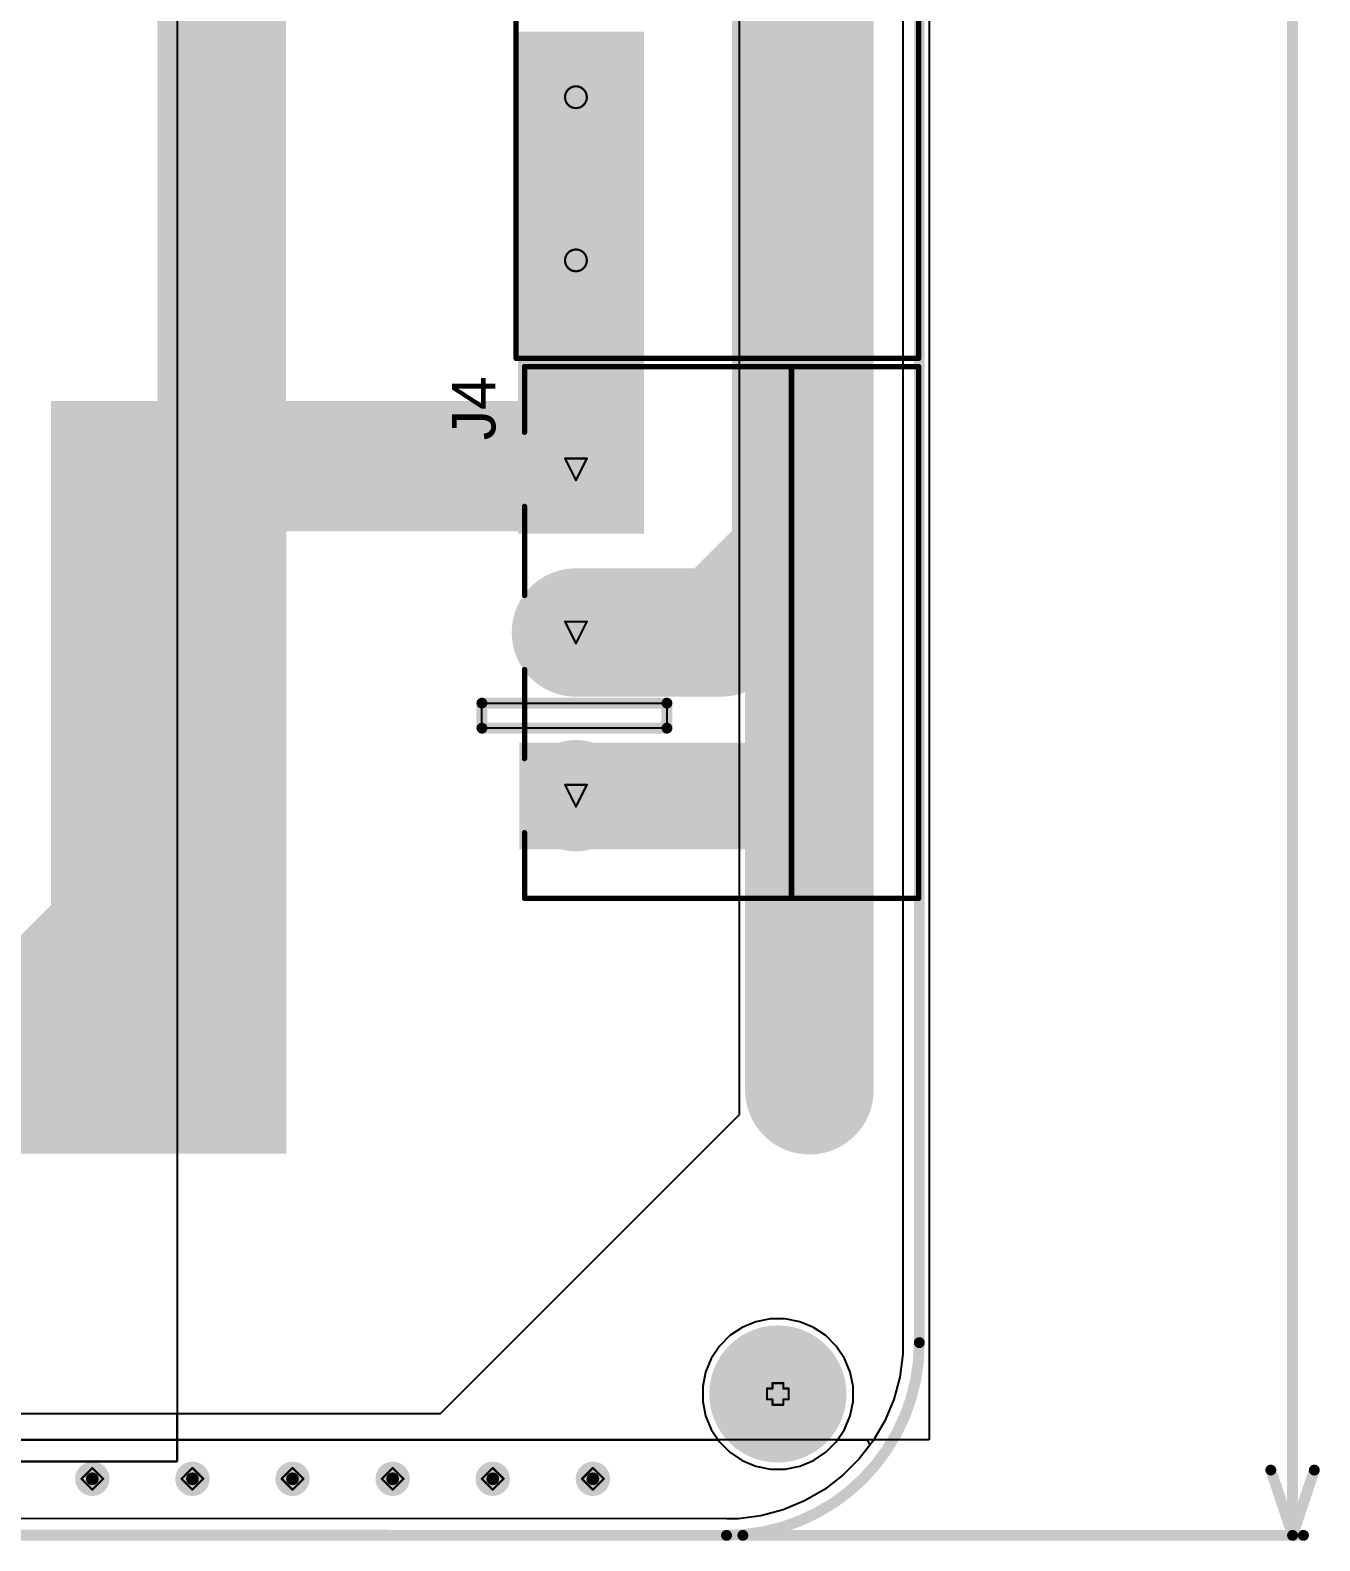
# Model space of a CAD drawing. Header units: inches. Extents: x -4 to 338, y -3 to 155.
# Drawn here: x 49.48 to 79.58, y -3.3 to 31.97 of the extents above; entities that cross this region are included whole.
import ezdxf

# ---------------------------------------------------------------- set-up
doc = ezdxf.new("R2010")
doc.units = ezdxf.units.IN
for name, color, linetype in [('Board Outline', 216, 'Continuous'), ('Bottom Layer', 5, 'Continuous'), ('Bottom Solder', 6, 'Continuous'), ('Dimensions', 6, 'Continuous'), ('Drill Drawing', 1, 'Continuous'), ('Multi-Layer', 9, 'Continuous'), ('Pad Holes', 156, 'Continuous'), ('Top Layer', 1, 'Continuous'), ('Top Overlay', 2, 'Continuous'), ('Top Solder', 216, 'Continuous'), ('Via Holes', 16, 'Continuous')]:
    doc.layers.add(name, color=color, linetype=linetype)
doc.styles.add('Arial', font='', dxfattribs={"height": 0.2})
doc.styles.get('Arial').set_extended_font_data('Arial')

# ---------------------------------------------------------------- blocks, each defined once
blk = doc.blocks.new('DB2ERC_3_81_3P_GN_22')
at = {"layer": 'Bottom Layer'}
h = blk.add_hatch(color=5, dxfattribs=at)
edge = h.paths.add_edge_path()
edge.add_arc((-3.81, 0), 1.2499975, 0, 360)
h = blk.add_hatch(color=5, dxfattribs=at)
edge = h.paths.add_edge_path()
edge.add_arc((0, 0), 1.2499975, 0, 360)
h = blk.add_hatch(color=5, dxfattribs=at)
edge = h.paths.add_edge_path()
edge.add_arc((3.81, 0), 1.2499975, 0, 360)
at = {"layer": 'Bottom Solder'}
h = blk.add_hatch(color=6, dxfattribs=at)
edge = h.paths.add_edge_path()
edge.add_arc((-3.81, 0), 1.3007975, 0, 360)
h = blk.add_hatch(color=6, dxfattribs=at)
edge = h.paths.add_edge_path()
edge.add_arc((0, 0), 1.3007975, 0, 360)
h = blk.add_hatch(color=6, dxfattribs=at)
edge = h.paths.add_edge_path()
edge.add_arc((3.81, 0), 1.3007975, 0, 360)
at = {"layer": 'Multi-Layer'}
h = blk.add_hatch(color=9, dxfattribs=at)
edge = h.paths.add_edge_path()
edge.add_arc((-3.81, 0), 1.2499975, 0, 360)
h = blk.add_hatch(color=9, dxfattribs=at)
edge = h.paths.add_edge_path()
edge.add_arc((0, 0), 1.2499975, 0, 360)
h = blk.add_hatch(color=9, dxfattribs=at)
edge = h.paths.add_edge_path()
edge.add_arc((3.81, 0), 1.2499975, 0, 360)
at = {"layer": 'Pad Holes'}
h = blk.add_hatch(color=7, dxfattribs=at)
edge = h.paths.add_edge_path()
edge.add_arc((-3.81, 0), 0.7500111999999999, 0, 360)
h = blk.add_hatch(color=7, dxfattribs=at)
edge = h.paths.add_edge_path()
edge.add_arc((0, 0), 0.7500111999999999, 0, 360)
h = blk.add_hatch(color=7, dxfattribs=at)
edge = h.paths.add_edge_path()
edge.add_arc((3.81, 0), 0.7500111999999999, 0, 360)
at = {"layer": 'Top Layer'}
h = blk.add_hatch(color=1, dxfattribs=at)
edge = h.paths.add_edge_path()
edge.add_arc((-3.81, 0), 1.2499975, 0, 360)
h = blk.add_hatch(color=1, dxfattribs=at)
edge = h.paths.add_edge_path()
edge.add_arc((0, 0), 1.2499975, 0, 360)
h = blk.add_hatch(color=1, dxfattribs=at)
edge = h.paths.add_edge_path()
edge.add_arc((3.81, 0), 1.2499975, 0, 360)
at = {"layer": 'Top Solder'}
h = blk.add_hatch(color=216, dxfattribs=at)
edge = h.paths.add_edge_path()
edge.add_arc((-3.81, 0), 1.3007975, 0, 360)
h = blk.add_hatch(color=216, dxfattribs=at)
edge = h.paths.add_edge_path()
edge.add_arc((0, 0), 1.3007975, 0, 360)
h = blk.add_hatch(color=216, dxfattribs=at)
edge = h.paths.add_edge_path()
edge.add_arc((3.81, 0), 1.3007975, 0, 360)
at = {"layer": 'Top Overlay'}
for points in [[(-6.2050168, 1.1999976, 0.127, 0.127, 0), (-4.676393999999999, 1.1999976, 0.127, 0.127, 0)], [(-6.2050168, 1.1999976, 0.127, 0.127, 0), (-6.2050168, -8.0000094, 0.127, 0.127, 0)], [(-2.943606, 1.1999976, 0.127, 0.127, 0), (-0.866394, 1.1999976, 0.127, 0.127, 0)], [(0.866394, 1.1999976, 0.127, 0.127, 0), (2.943606, 1.1999976, 0.127, 0.127, 0)], [(4.6763686, 1.1999976, 0.127, 0.127, 0), (6.2049914, 1.1999976, 0.127, 0.127, 0)], [(6.2050168, 1.1999976, 0.127, 0.127, 0), (6.2049914, -8.0000094, 0.127, 0.127, 0)], [(-6.2050168, -5.0318162, 0.127, 0.127, 0), (6.2049914, -5.0318162, 0.127, 0.127, 0)], [(-6.2050168, -8.0000094, 0.127, 0.127, 0), (6.2049914, -8.0000094, 0.127, 0.127, 0)]]:
    blk.add_lwpolyline(points, format="xyseb", dxfattribs=at)
for points in [[(-6.2367668, 1.1999976, 0.0635, 0.0635, 1), (-6.173266799999999, 1.1999976, 0.0635, 0.0635, 1)], [(-6.2367668, 1.1999976, 0.0635, 0.0635, 1), (-6.173266799999999, 1.1999976, 0.0635, 0.0635, 1)], [(-4.708144, 1.1999976, 0.0635, 0.0635, 1), (-4.644644, 1.1999976, 0.0635, 0.0635, 1)], [(-2.975356, 1.1999976, 0.0635, 0.0635, 1), (-2.911856, 1.1999976, 0.0635, 0.0635, 1)], [(-0.898144, 1.1999976, 0.0635, 0.0635, 1), (-0.8346439999999999, 1.1999976, 0.0635, 0.0635, 1)], [(0.8346439999999999, 1.1999976, 0.0635, 0.0635, 1), (0.898144, 1.1999976, 0.0635, 0.0635, 1)], [(2.911856, 1.1999976, 0.0635, 0.0635, 1), (2.975356, 1.1999976, 0.0635, 0.0635, 1)], [(4.644618599999999, 1.1999976, 0.0635, 0.0635, 1), (4.7081186, 1.1999976, 0.0635, 0.0635, 1)], [(6.1732414, 1.1999976, 0.0635, 0.0635, 1), (6.2367414, 1.1999976, 0.0635, 0.0635, 1)], [(6.173266799999999, 1.1999976, 0.0635, 0.0635, 1), (6.2367668, 1.1999976, 0.0635, 0.0635, 1)], [(-6.2367668, -5.0318162, 0.0635, 0.0635, 1), (-6.173266799999999, -5.0318162, 0.0635, 0.0635, 1)], [(6.1732414, -5.0318162, 0.0635, 0.0635, 1), (6.2367414, -5.0318162, 0.0635, 0.0635, 1)], [(-6.2367668, -8.0000094, 0.0635, 0.0635, 1), (-6.173266799999999, -8.0000094, 0.0635, 0.0635, 1)], [(-6.2367668, -8.0000094, 0.0635, 0.0635, 1), (-6.173266799999999, -8.0000094, 0.0635, 0.0635, 1)], [(6.1732414, -8.0000094, 0.0635, 0.0635, 1), (6.2367414, -8.0000094, 0.0635, 0.0635, 1)], [(6.1732414, -8.0000094, 0.0635, 0.0635, 1), (6.2367414, -8.0000094, 0.0635, 0.0635, 1)]]:
    blk.add_lwpolyline(points, format="xyseb", close=True, dxfattribs=at)
blk = doc.blocks.new('DB2ERC_3_81_12P_GN_25')
at = {"layer": 'Bottom Layer'}
h = blk.add_hatch(color=5, dxfattribs=at)
edge = h.paths.add_edge_path()
edge.add_arc((-20.955, 0), 1.2499975, 0, 360)
h = blk.add_hatch(color=5, dxfattribs=at)
edge = h.paths.add_edge_path()
edge.add_arc((-17.145, 0), 1.2499975, 0, 360)
at = {"layer": 'Bottom Solder'}
h = blk.add_hatch(color=6, dxfattribs=at)
edge = h.paths.add_edge_path()
edge.add_arc((-20.955, 0), 1.3007975, 0, 360)
h = blk.add_hatch(color=6, dxfattribs=at)
edge = h.paths.add_edge_path()
edge.add_arc((-17.145, 0), 1.3007975, 0, 360)
at = {"layer": 'Multi-Layer'}
h = blk.add_hatch(color=9, dxfattribs=at)
edge = h.paths.add_edge_path()
edge.add_arc((-20.955, 0), 1.2499975, 0, 360)
h = blk.add_hatch(color=9, dxfattribs=at)
edge = h.paths.add_edge_path()
edge.add_arc((-17.145, 0), 1.2499975, 0, 360)
at = {"layer": 'Pad Holes'}
h = blk.add_hatch(color=7, dxfattribs=at)
edge = h.paths.add_edge_path()
edge.add_arc((-20.955, 0), 0.7999984, 0, 360)
h = blk.add_hatch(color=7, dxfattribs=at)
edge = h.paths.add_edge_path()
edge.add_arc((-17.145, 0), 0.7999984, 0, 360)
at = {"layer": 'Top Layer'}
h = blk.add_hatch(color=1, dxfattribs=at)
edge = h.paths.add_edge_path()
edge.add_arc((-20.955, 0), 1.2499975, 0, 360)
h = blk.add_hatch(color=1, dxfattribs=at)
edge = h.paths.add_edge_path()
edge.add_arc((-17.145, 0), 1.2499975, 0, 360)
at = {"layer": 'Top Solder'}
h = blk.add_hatch(color=216, dxfattribs=at)
edge = h.paths.add_edge_path()
edge.add_arc((-20.955, 0), 1.3007975, 0, 360)
h = blk.add_hatch(color=216, dxfattribs=at)
edge = h.paths.add_edge_path()
edge.add_arc((-17.145, 0), 1.3007975, 0, 360)
at = {"layer": 'Top Overlay'}
for points in [[(-23.241, 1.397, 0.127, 0.127, 0), (23.241, 1.397, 0.127, 0.127, 0)], [(-23.241, 1.397, 0.127, 0.127, 0), (-23.241, -8.001, 0.127, 0.127, 0)], [(-23.241, -8.001, 0.127, 0.127, 0), (23.241, -8.001, 0.127, 0.127, 0)]]:
    blk.add_lwpolyline(points, format="xyseb", dxfattribs=at)
for points in [[(-23.27275, 1.397, 0.0635, 0.0635, 1), (-23.20925, 1.397, 0.0635, 0.0635, 1)], [(-23.27275, 1.397, 0.0635, 0.0635, 1), (-23.20925, 1.397, 0.0635, 0.0635, 1)], [(-23.27275, -8.001, 0.0635, 0.0635, 1), (-23.20925, -8.001, 0.0635, 0.0635, 1)], [(-23.27275, -8.001, 0.0635, 0.0635, 1), (-23.20925, -8.001, 0.0635, 0.0635, 1)]]:
    blk.add_lwpolyline(points, format="xyseb", close=True, dxfattribs=at)

msp = doc.modelspace()

# ---------------------------------------------------------------- hatches: boundary and pattern name
at = {"layer": 'Bottom Layer'}
msp.add_hatch(color=5, dxfattribs=at).paths.add_polyline_path([(60.89071134, 12.84163548), (69.16419746, 12.84163548), (69.16419746, 15.33792716), (60.89071134, 15.33792716)])
h = msp.add_hatch(color=5, dxfattribs=at)
edge = h.paths.add_edge_path()
edge.add_arc((66.92899999999999, 0.127), 1.499997, 0, 360)
h = msp.add_hatch(color=5, dxfattribs=at)
edge = h.paths.add_edge_path()
edge.add_arc((50.92699999999999, -1.8542), 0.2999994, 0, 360)
h = msp.add_hatch(color=5, dxfattribs=at)
edge = h.paths.add_edge_path()
edge.add_arc((53.2638, -1.8542), 0.2999994, 0, 360)
h = msp.add_hatch(color=5, dxfattribs=at)
edge = h.paths.add_edge_path()
edge.add_arc((55.6006, -1.8542), 0.2999994, 0, 360)
h = msp.add_hatch(color=5, dxfattribs=at)
edge = h.paths.add_edge_path()
edge.add_arc((57.9374, -1.8542), 0.2999994, 0, 360)
h = msp.add_hatch(color=5, dxfattribs=at)
edge = h.paths.add_edge_path()
edge.add_arc((60.2742, -1.8542), 0.2999994, 0, 360)
h = msp.add_hatch(color=5, dxfattribs=at)
edge = h.paths.add_edge_path()
edge.add_arc((62.61099999999999, -1.8542), 0.2999994, 0, 360)
at = {"layer": 'Bottom Solder'}
h = msp.add_hatch(color=6, dxfattribs=at)
edge = h.paths.add_edge_path()
edge.add_arc((66.92899999999999, 0.127), 1.601597, 0, 360)
h = msp.add_hatch(color=6, dxfattribs=at)
edge = h.paths.add_edge_path()
edge.add_arc((50.92699999999999, -1.8542), 0.4015993999999999, 0, 360)
h = msp.add_hatch(color=6, dxfattribs=at)
edge = h.paths.add_edge_path()
edge.add_arc((53.2638, -1.8542), 0.4015993999999999, 0, 360)
h = msp.add_hatch(color=6, dxfattribs=at)
edge = h.paths.add_edge_path()
edge.add_arc((55.6006, -1.8542), 0.4015993999999999, 0, 360)
h = msp.add_hatch(color=6, dxfattribs=at)
edge = h.paths.add_edge_path()
edge.add_arc((57.9374, -1.8542), 0.4015993999999999, 0, 360)
h = msp.add_hatch(color=6, dxfattribs=at)
edge = h.paths.add_edge_path()
edge.add_arc((60.2742, -1.8542), 0.4015993999999999, 0, 360)
h = msp.add_hatch(color=6, dxfattribs=at)
edge = h.paths.add_edge_path()
edge.add_arc((62.61099999999999, -1.8542), 0.4015993999999999, 0, 360)
at = {"layer": 'Multi-Layer'}
h = msp.add_hatch(color=9, dxfattribs=at)
edge = h.paths.add_edge_path()
edge.add_arc((66.92899999999999, 0.127), 1.499997, 0, 360)
at = {"layer": 'Pad Holes'}
h = msp.add_hatch(color=7, dxfattribs=at)
edge = h.paths.add_edge_path()
edge.add_arc((66.92899999999999, 0.127), 1.499997, 0, 360)
at = {"layer": 'Top Layer'}
for points in [[(60.8602923, 20.21460524), (63.80657038, 20.21460524), (63.80657038, 31.93631916), (60.8602923, 31.93631916)], [(49.9627906, 5.7404), (55.45459064, 5.7404), (55.45459064, 23.3153712), (49.9627906, 23.3153712)], [(49.9627906, 20.2673712), (63.6025906, 20.2673712), (63.6025906, 23.3153712), (49.9627906, 23.3153712)], [(55.45459318, 8.7884), (34.91355222, 8.7884), (34.91355222, 5.7404), (55.45459318, 5.7404)]]:
    msp.add_hatch(color=1, dxfattribs=at).paths.add_polyline_path(points)
h = msp.add_hatch(color=1, dxfattribs=at)
edge = h.paths.add_edge_path()
edge.add_arc((66.92899999999999, 0.127), 1.499997, 0, 360)
h = msp.add_hatch(color=1, dxfattribs=at)
edge = h.paths.add_edge_path()
edge.add_arc((50.92699999999999, -1.8542), 0.2999994, 0, 360)
h = msp.add_hatch(color=1, dxfattribs=at)
edge = h.paths.add_edge_path()
edge.add_arc((53.2638, -1.8542), 0.2999994, 0, 360)
h = msp.add_hatch(color=1, dxfattribs=at)
edge = h.paths.add_edge_path()
edge.add_arc((55.6006, -1.8542), 0.2999994, 0, 360)
h = msp.add_hatch(color=1, dxfattribs=at)
edge = h.paths.add_edge_path()
edge.add_arc((57.9374, -1.8542), 0.2999994, 0, 360)
h = msp.add_hatch(color=1, dxfattribs=at)
edge = h.paths.add_edge_path()
edge.add_arc((60.2742, -1.8542), 0.2999994, 0, 360)
h = msp.add_hatch(color=1, dxfattribs=at)
edge = h.paths.add_edge_path()
edge.add_arc((62.61099999999999, -1.8542), 0.2999994, 0, 360)
at = {"layer": 'Top Solder'}
h = msp.add_hatch(color=216, dxfattribs=at)
edge = h.paths.add_edge_path()
edge.add_arc((66.92899999999999, 0.127), 1.601597, 0, 360)
h = msp.add_hatch(color=216, dxfattribs=at)
edge = h.paths.add_edge_path()
edge.add_arc((50.92699999999999, -1.8542), 0.4015993999999999, 0, 360)
h = msp.add_hatch(color=216, dxfattribs=at)
edge = h.paths.add_edge_path()
edge.add_arc((53.2638, -1.8542), 0.4015993999999999, 0, 360)
h = msp.add_hatch(color=216, dxfattribs=at)
edge = h.paths.add_edge_path()
edge.add_arc((55.6006, -1.8542), 0.4015993999999999, 0, 360)
h = msp.add_hatch(color=216, dxfattribs=at)
edge = h.paths.add_edge_path()
edge.add_arc((57.9374, -1.8542), 0.4015993999999999, 0, 360)
h = msp.add_hatch(color=216, dxfattribs=at)
edge = h.paths.add_edge_path()
edge.add_arc((60.2742, -1.8542), 0.4015993999999999, 0, 360)
h = msp.add_hatch(color=216, dxfattribs=at)
edge = h.paths.add_edge_path()
edge.add_arc((62.61099999999999, -1.8542), 0.4015993999999999, 0, 360)
at = {"layer": 'Via Holes'}
h = msp.add_hatch(color=7, dxfattribs=at)
edge = h.paths.add_edge_path()
edge.add_arc((50.92699999999999, -1.8542), 0.1499997, 0, 360)
h = msp.add_hatch(color=7, dxfattribs=at)
edge = h.paths.add_edge_path()
edge.add_arc((53.2638, -1.8542), 0.1499997, 0, 360)
h = msp.add_hatch(color=7, dxfattribs=at)
edge = h.paths.add_edge_path()
edge.add_arc((55.6006, -1.8542), 0.1499997, 0, 360)
h = msp.add_hatch(color=7, dxfattribs=at)
edge = h.paths.add_edge_path()
edge.add_arc((57.9374, -1.8542), 0.1499997, 0, 360)
h = msp.add_hatch(color=7, dxfattribs=at)
edge = h.paths.add_edge_path()
edge.add_arc((60.2742, -1.8542), 0.1499997, 0, 360)
h = msp.add_hatch(color=7, dxfattribs=at)
edge = h.paths.add_edge_path()
edge.add_arc((62.61099999999999, -1.8542), 0.1499997, 0, 360)

# ---------------------------------------------------------------- linework, layer by layer
at = {"layer": 'Board Outline'}
for points in [[(70.23100762, 94.07739884, 0.254, 0.254, 0), (70.23101270000001, 1.32499354, 0.254, 0.254, 0)], [(60.0211906, 16.25775768, 0.254, 0.254, 0), (64.3391906, 16.25775768, 0.254, 0.254, 0)], [(60.0211906, 15.67355768, 0.254, 0.254, 0), (60.0211906, 16.25775768, 0.254, 0.254, 0)], [(64.3391906, 15.67355768, 0.254, 0.254, 0), (64.3391906, 16.25775768, 0.254, 0.254, 0)], [(60.0211906, 15.67355768, 0.254, 0.254, 0), (64.3391906, 15.67355768, 0.254, 0.254, 0)], [(70.23099492, 1.32500116, 0.254, 0.254, -0.4142135623730951), (65.73099376, -3.1744412, 0.254, 0.254, 0)], [(70.23101270000001, 1.32499354, 0.254, 0.254, -0.198912367379658), (70.23099492, 1.32500116, 0.254, 0.254, 0)], [(0.91915996, -3.159633, 0.254, 0.254, 0), (65.73099376, -3.1744412, 0.254, 0.254, 0)]]:
    msp.add_lwpolyline(points, format="xyseb", dxfattribs=at)
for points in [[(59.9576906, 16.25775768, 0.127, 0.127, 1), (60.08469059999999, 16.25775768, 0.127, 0.127, 1)], [(59.9576906, 16.25775768, 0.127, 0.127, 1), (60.08469059999999, 16.25775768, 0.127, 0.127, 1)], [(64.2756906, 16.25775768, 0.127, 0.127, 1), (64.4026906, 16.25775768, 0.127, 0.127, 1)], [(64.2756906, 16.25775768, 0.127, 0.127, 1), (64.4026906, 16.25775768, 0.127, 0.127, 1)], [(59.9576906, 15.67355768, 0.127, 0.127, 1), (60.08469059999999, 15.67355768, 0.127, 0.127, 1)], [(59.9576906, 15.67355768, 0.127, 0.127, 1), (60.08469059999999, 15.67355768, 0.127, 0.127, 1)], [(64.2756906, 15.67355768, 0.127, 0.127, 1), (64.4026906, 15.67355768, 0.127, 0.127, 1)], [(64.2756906, 15.67355768, 0.127, 0.127, 1), (64.4026906, 15.67355768, 0.127, 0.127, 1)], [(70.16749492, 1.32500116, 0.127, 0.127, 1), (70.29449491999999, 1.32500116, 0.127, 0.127, 1)], [(70.16749492, 1.32500116, 0.127, 0.127, 1), (70.29449491999999, 1.32500116, 0.127, 0.127, 1)], [(70.16751269999999, 1.32499354, 0.127, 0.127, 1), (70.2945127, 1.32499354, 0.127, 0.127, 1)], [(70.16751269999999, 1.32499354, 0.127, 0.127, 1), (70.2945127, 1.32499354, 0.127, 0.127, 1)], [(65.66749375999999, -3.1744412, 0.127, 0.127, 1), (65.79449376, -3.1744412, 0.127, 0.127, 1)], [(65.66749375999999, -3.1744412, 0.127, 0.127, 1), (65.79449376, -3.1744412, 0.127, 0.127, 1)]]:
    msp.add_lwpolyline(points, format="xyseb", close=True, dxfattribs=at)
at = {"layer": 'Bottom Layer'}
for p, q in [((52.9082, 96.2914), (52.9082, -1.4478)), ((69.84254256, 94.07736836), (69.84255526, 1.32501386)), ((66.03689612, 6.6548), (66.03689612, 90.0938)), ((66.03689612, 6.6548), (66.03689612, 90.0938)), ((59.05189611999999, -0.3302), (66.03689612, 6.6548)), ((59.05189611999999, -0.3302), (66.03689612, 6.6548)), ((66.41737796, 1.81359048), (66.09817108, 1.68137078)), ((66.75624698, 1.880997), (66.41737796, 1.81359048)), ((67.10175301999999, 1.880997), (66.75624698, 1.880997)), ((67.44062204, 1.81359048), (67.10175301999999, 1.880997)), ((67.75982891999999, 1.68137078), (67.44062204, 1.81359048)), ((65.810892, 1.4894179), (65.56658209999999, 1.245108)), ((66.09817108, 1.68137078), (65.810892, 1.4894179)), ((68.047108, 1.4894179), (67.75982891999999, 1.68137078)), ((68.2914179, 1.245108), (68.047108, 1.4894179)), ((65.56658209999999, 1.245108), (65.37462921999999, 0.95782892)), ((68.48337078, 0.95782892), (68.2914179, 1.245108)), ((69.84255526, 1.32501386), (69.84254002, 1.05554272)), ((65.37462921999999, 0.95782892), (65.24240952, 0.63862204)), ((68.61559048, 0.63862204), (68.48337078, 0.95782892)), ((69.84254002, 1.05554272), (69.77215916, 0.5212334)), ((65.24240952, 0.63862204), (65.175003, 0.29975302)), ((68.68299699999999, 0.29975302), (68.61559048, 0.63862204)), ((69.77215916, 0.5212334), (69.6326395, 0.00066802)), ((65.175003, 0.29975302), (65.175003, -0.04575302)), ((68.68299699999999, -0.04575302), (68.68299699999999, 0.29975302)), ((69.6326395, 0.00066802), (69.4263661, -0.49722786)), ((41.80839999999999, -0.3302), (59.05189611999999, -0.3302)), ((52.9082, -1.4478), (52.9082, -0.3302)), ((52.9082, -0.3302), (59.05189611999999, -0.3302)), ((65.175003, -0.04575302), (65.24240952, -0.38462204)), ((68.61559048, -0.38462204), (68.68299699999999, -0.04575302)), ((65.24240952, -0.38462204), (65.37462921999999, -0.70382892)), ((65.37462921999999, -0.70382892), (65.56658209999999, -0.9911079999999999)), ((68.2914179, -0.9911079999999999), (68.48337078, -0.70382892)), ((68.48337078, -0.70382892), (68.61559048, -0.38462204)), ((69.4263661, -0.49722786), (69.15686448, -0.9639477799999999)), ((65.56658209999999, -0.9911079999999999), (65.810892, -1.2354179)), ((68.047108, -1.2354179), (68.2914179, -0.9911079999999999)), ((69.15686448, -0.9639477799999999), (68.82875489999999, -1.3914882)), ((65.810892, -1.2354179), (66.09817108, -1.42737078)), ((67.75982891999999, -1.42737078), (68.047108, -1.2354179)), ((68.82875489999999, -1.3914882), (68.44766092, -1.77253392)), ((52.9082, -1.4478), (22.6314, -1.4478)), ((22.6314, -1.4478), (52.9082, -1.4478)), ((66.09817108, -1.42737078), (66.41737796, -1.55959048)), ((66.41737796, -1.55959048), (66.75624698, -1.626997)), ((66.75624698, -1.626997), (67.10175301999999, -1.626997)), ((67.10175301999999, -1.626997), (67.44062204, -1.55959048)), ((67.44062204, -1.55959048), (67.75982891999999, -1.42737078)), ((68.02005446, -2.10060286), (67.55331421999999, -2.3700359)), ((68.44766092, -1.77253392), (68.02005446, -2.10060286)), ((67.55331421999999, -2.3700359), (67.05538277999999, -2.57624834)), ((65.73108265999998, -2.785988839999999), (0.91924632, -2.77118064)), ((66.00048267999999, -2.78600662), (65.73108265999998, -2.785988839999999)), ((66.53481993999999, -2.71569434), (66.00048267999999, -2.78600662)), ((67.05538277999999, -2.57624834), (66.53481993999999, -2.71569434))]:
    msp.add_line(p, q, dxfattribs=at)
for points in [[(53.94633102, 13.40578218, 2.99999908, 2.99999908, 0), (53.94633102, 46.54163412, 2.99999908, 2.99999908, 0)], [(67.6656, 13.9772898, 2.99999908, 2.99999908, 0), (67.6656, 43.75474611999999, 2.99999908, 2.99999908, 0)], [(67.6656, 7.21791038, 2.99999908, 2.99999908, 0), (67.6656, 13.9772898, 2.99999908, 2.99999908, 0)], [(41.75463328, 1.21408444, 2.99999908, 2.99999908, 0), (53.94633102, 13.40578218, 2.99999908, 2.99999908, 0)]]:
    msp.add_lwpolyline(points, format="xyseb", dxfattribs=at)
for points in [[(66.91560150000001, 13.9772898, 1.49999954, 1.49999954, 1), (68.4155985, 13.9772898, 1.49999954, 1.49999954, 1)], [(66.91560150000001, 13.9772898, 1.49999954, 1.49999954, 1), (68.4155985, 13.9772898, 1.49999954, 1.49999954, 1)], [(53.19633251999999, 13.40578218, 1.49999954, 1.49999954, 1), (54.69632952, 13.40578218, 1.49999954, 1.49999954, 1)], [(53.19633251999999, 13.40578218, 1.49999954, 1.49999954, 1), (54.69632952, 13.40578218, 1.49999954, 1.49999954, 1)], [(66.91560150000001, 7.21791038, 1.49999954, 1.49999954, 1), (68.4155985, 7.21791038, 1.49999954, 1.49999954, 1)]]:
    msp.add_lwpolyline(points, format="xyseb", close=True, dxfattribs=at)
at = {"layer": 'Dimensions'}
for points in [[(78.9432, -3.1744412, 0.254, 0.254, 0), (78.9432, 41.42916784, 0.254, 0.254, 0)], [(78.4352, -1.6504412, 0.254, 0.254, 0), (78.9432, -3.1744412, 0.254, 0.254, 0)], [(78.9432, -3.1744412, 0.254, 0.254, 0), (79.4512, -1.6504412, 0.254, 0.254, 0)], [(66.11199375999999, -3.1744412, 0.254, 0.254, 0), (79.1972, -3.1744412, 0.254, 0.254, 0)]]:
    msp.add_lwpolyline(points, format="xyseb", dxfattribs=at)
for points in [[(78.3717, -1.6504412, 0.127, 0.127, 1), (78.4987, -1.6504412, 0.127, 0.127, 1)], [(79.3877, -1.6504412, 0.127, 0.127, 1), (79.51469999999999, -1.6504412, 0.127, 0.127, 1)], [(66.04849376, -3.1744412, 0.127, 0.127, 1), (66.17549376, -3.1744412, 0.127, 0.127, 1)], [(78.8797, -3.1744412, 0.127, 0.127, 1), (79.0067, -3.1744412, 0.127, 0.127, 1)], [(78.8797, -3.1744412, 0.127, 0.127, 1), (79.0067, -3.1744412, 0.127, 0.127, 1)], [(78.8797, -3.1744412, 0.127, 0.127, 1), (79.0067, -3.1744412, 0.127, 0.127, 1)], [(79.13369999999999, -3.1744412, 0.127, 0.127, 1), (79.26069999999999, -3.1744412, 0.127, 0.127, 1)]]:
    msp.add_lwpolyline(points, format="xyseb", close=True, dxfattribs=at)
at = {"layer": 'Drill Drawing'}
for points in [[(62.46951437999999, 30.40559324, 0.0508, 0.0508, 1), (61.96151437999999, 30.40559324, 0.0508, 0.0508, 1)], [(61.94881438, 30.40559324, 0.0254, 0.0254, 1), (61.97421438, 30.40559324, 0.0254, 0.0254, 1)], [(62.45681438, 30.40559324, 0.0254, 0.0254, 1), (62.48221437999999, 30.40559324, 0.0254, 0.0254, 1)], [(62.46951437999999, 26.59559324, 0.0508, 0.0508, 1), (61.96151437999999, 26.59559324, 0.0508, 0.0508, 1)], [(61.94881438, 26.59559324, 0.0254, 0.0254, 1), (61.97421438, 26.59559324, 0.0254, 0.0254, 1)], [(62.45681438, 26.59559324, 0.0254, 0.0254, 1), (62.48221437999999, 26.59559324, 0.0254, 0.0254, 1)], [(61.94980498, 21.97096444, 0.0254, 0.0254, 1), (61.97520498, 21.97096444, 0.0254, 0.0254, 1)], [(61.94980498, 21.97096444, 0.0254, 0.0254, 1), (61.97520498, 21.97096444, 0.0254, 0.0254, 1)], [(62.45780497999999, 21.97096444, 0.0254, 0.0254, 1), (62.48320498, 21.97096444, 0.0254, 0.0254, 1)], [(62.45780497999999, 21.97096444, 0.0254, 0.0254, 1), (62.48320498, 21.97096444, 0.0254, 0.0254, 1)], [(62.20380497999999, 21.46296444, 0.0254, 0.0254, 1), (62.22920497999999, 21.46296444, 0.0254, 0.0254, 1)], [(62.20380497999999, 21.46296444, 0.0254, 0.0254, 1), (62.22920497999999, 21.46296444, 0.0254, 0.0254, 1)], [(61.94980498, 18.16096444, 0.0254, 0.0254, 1), (61.97520498, 18.16096444, 0.0254, 0.0254, 1)], [(61.94980498, 18.16096444, 0.0254, 0.0254, 1), (61.97520498, 18.16096444, 0.0254, 0.0254, 1)], [(62.45780497999999, 18.16096444, 0.0254, 0.0254, 1), (62.48320498, 18.16096444, 0.0254, 0.0254, 1)], [(62.45780497999999, 18.16096444, 0.0254, 0.0254, 1), (62.48320498, 18.16096444, 0.0254, 0.0254, 1)], [(62.20380497999999, 17.65296444, 0.0254, 0.0254, 1), (62.22920497999999, 17.65296444, 0.0254, 0.0254, 1)], [(62.20380497999999, 17.65296444, 0.0254, 0.0254, 1), (62.22920497999999, 17.65296444, 0.0254, 0.0254, 1)], [(61.94980498, 14.35096444, 0.0254, 0.0254, 1), (61.97520498, 14.35096444, 0.0254, 0.0254, 1)], [(61.94980498, 14.35096444, 0.0254, 0.0254, 1), (61.97520498, 14.35096444, 0.0254, 0.0254, 1)], [(62.45780497999999, 14.35096444, 0.0254, 0.0254, 1), (62.48320498, 14.35096444, 0.0254, 0.0254, 1)], [(62.45780497999999, 14.35096444, 0.0254, 0.0254, 1), (62.48320498, 14.35096444, 0.0254, 0.0254, 1)], [(62.20380497999999, 13.84296444, 0.0254, 0.0254, 1), (62.22920497999999, 13.84296444, 0.0254, 0.0254, 1)], [(62.20380497999999, 13.84296444, 0.0254, 0.0254, 1), (62.22920497999999, 13.84296444, 0.0254, 0.0254, 1)], [(66.7893, 0.3809999999999999, 0.0254, 0.0254, 1), (66.8147, 0.3809999999999999, 0.0254, 0.0254, 1)], [(66.7893, 0.3809999999999999, 0.0254, 0.0254, 1), (66.8147, 0.3809999999999999, 0.0254, 0.0254, 1)], [(67.0433, 0.3809999999999999, 0.0254, 0.0254, 1), (67.06869999999999, 0.3809999999999999, 0.0254, 0.0254, 1)], [(67.0433, 0.3809999999999999, 0.0254, 0.0254, 1), (67.06869999999999, 0.3809999999999999, 0.0254, 0.0254, 1)], [(66.66229999999999, 0.254, 0.0254, 0.0254, 1), (66.6877, 0.254, 0.0254, 0.0254, 1)], [(66.66229999999999, 0.254, 0.0254, 0.0254, 1), (66.6877, 0.254, 0.0254, 0.0254, 1)], [(66.66229999999999, 0, 0.0254, 0.0254, 1), (66.6877, 0, 0.0254, 0.0254, 1)], [(66.66229999999999, 0, 0.0254, 0.0254, 1), (66.6877, 0, 0.0254, 0.0254, 1)], [(66.7893, 0.254, 0.0254, 0.0254, 1), (66.8147, 0.254, 0.0254, 0.0254, 1)], [(66.7893, 0.254, 0.0254, 0.0254, 1), (66.8147, 0.254, 0.0254, 0.0254, 1)], [(66.7893, 0, 0.0254, 0.0254, 1), (66.8147, 0, 0.0254, 0.0254, 1)], [(66.7893, 0, 0.0254, 0.0254, 1), (66.8147, 0, 0.0254, 0.0254, 1)], [(67.0433, 0.254, 0.0254, 0.0254, 1), (67.06869999999999, 0.254, 0.0254, 0.0254, 1)], [(67.0433, 0.254, 0.0254, 0.0254, 1), (67.06869999999999, 0.254, 0.0254, 0.0254, 1)], [(67.0433, 0, 0.0254, 0.0254, 1), (67.06869999999999, 0, 0.0254, 0.0254, 1)], [(67.0433, 0, 0.0254, 0.0254, 1), (67.06869999999999, 0, 0.0254, 0.0254, 1)], [(67.1703, 0.254, 0.0254, 0.0254, 1), (67.1957, 0.254, 0.0254, 0.0254, 1)], [(67.1703, 0.254, 0.0254, 0.0254, 1), (67.1957, 0.254, 0.0254, 0.0254, 1)], [(67.1703, 0, 0.0254, 0.0254, 1), (67.1957, 0, 0.0254, 0.0254, 1)], [(67.1703, 0, 0.0254, 0.0254, 1), (67.1957, 0, 0.0254, 0.0254, 1)], [(66.7893, -0.127, 0.0254, 0.0254, 1), (66.8147, -0.127, 0.0254, 0.0254, 1)], [(66.7893, -0.127, 0.0254, 0.0254, 1), (66.8147, -0.127, 0.0254, 0.0254, 1)], [(67.0433, -0.127, 0.0254, 0.0254, 1), (67.06869999999999, -0.127, 0.0254, 0.0254, 1)], [(67.0433, -0.127, 0.0254, 0.0254, 1), (67.06869999999999, -0.127, 0.0254, 0.0254, 1)], [(50.9143, -1.6002, 0.0254, 0.0254, 1), (50.9397, -1.6002, 0.0254, 0.0254, 1)], [(50.9143, -1.6002, 0.0254, 0.0254, 1), (50.9397, -1.6002, 0.0254, 0.0254, 1)], [(53.25109999999999, -1.6002, 0.0254, 0.0254, 1), (53.2765, -1.6002, 0.0254, 0.0254, 1)], [(53.25109999999999, -1.6002, 0.0254, 0.0254, 1), (53.2765, -1.6002, 0.0254, 0.0254, 1)], [(55.58789999999999, -1.6002, 0.0254, 0.0254, 1), (55.61329999999999, -1.6002, 0.0254, 0.0254, 1)], [(55.58789999999999, -1.6002, 0.0254, 0.0254, 1), (55.61329999999999, -1.6002, 0.0254, 0.0254, 1)], [(57.92469999999999, -1.6002, 0.0254, 0.0254, 1), (57.95009999999999, -1.6002, 0.0254, 0.0254, 1)], [(57.92469999999999, -1.6002, 0.0254, 0.0254, 1), (57.95009999999999, -1.6002, 0.0254, 0.0254, 1)], [(60.2615, -1.6002, 0.0254, 0.0254, 1), (60.2869, -1.6002, 0.0254, 0.0254, 1)], [(60.2615, -1.6002, 0.0254, 0.0254, 1), (60.2869, -1.6002, 0.0254, 0.0254, 1)], [(62.5983, -1.6002, 0.0254, 0.0254, 1), (62.6237, -1.6002, 0.0254, 0.0254, 1)], [(62.5983, -1.6002, 0.0254, 0.0254, 1), (62.6237, -1.6002, 0.0254, 0.0254, 1)], [(50.66029999999999, -1.8542, 0.0254, 0.0254, 1), (50.6857, -1.8542, 0.0254, 0.0254, 1)], [(50.66029999999999, -1.8542, 0.0254, 0.0254, 1), (50.6857, -1.8542, 0.0254, 0.0254, 1)], [(50.9143, -2.1082, 0.0254, 0.0254, 1), (50.9397, -2.1082, 0.0254, 0.0254, 1)], [(50.9143, -2.1082, 0.0254, 0.0254, 1), (50.9397, -2.1082, 0.0254, 0.0254, 1)], [(51.1683, -1.8542, 0.0254, 0.0254, 1), (51.19369999999999, -1.8542, 0.0254, 0.0254, 1)], [(51.1683, -1.8542, 0.0254, 0.0254, 1), (51.19369999999999, -1.8542, 0.0254, 0.0254, 1)], [(52.9971, -1.8542, 0.0254, 0.0254, 1), (53.02249999999999, -1.8542, 0.0254, 0.0254, 1)], [(52.9971, -1.8542, 0.0254, 0.0254, 1), (53.02249999999999, -1.8542, 0.0254, 0.0254, 1)], [(53.25109999999999, -2.1082, 0.0254, 0.0254, 1), (53.2765, -2.1082, 0.0254, 0.0254, 1)], [(53.25109999999999, -2.1082, 0.0254, 0.0254, 1), (53.2765, -2.1082, 0.0254, 0.0254, 1)], [(53.5051, -1.8542, 0.0254, 0.0254, 1), (53.5305, -1.8542, 0.0254, 0.0254, 1)], [(53.5051, -1.8542, 0.0254, 0.0254, 1), (53.5305, -1.8542, 0.0254, 0.0254, 1)], [(55.3339, -1.8542, 0.0254, 0.0254, 1), (55.3593, -1.8542, 0.0254, 0.0254, 1)], [(55.3339, -1.8542, 0.0254, 0.0254, 1), (55.3593, -1.8542, 0.0254, 0.0254, 1)], [(55.58789999999999, -2.1082, 0.0254, 0.0254, 1), (55.61329999999999, -2.1082, 0.0254, 0.0254, 1)], [(55.58789999999999, -2.1082, 0.0254, 0.0254, 1), (55.61329999999999, -2.1082, 0.0254, 0.0254, 1)], [(55.8419, -1.8542, 0.0254, 0.0254, 1), (55.8673, -1.8542, 0.0254, 0.0254, 1)], [(55.8419, -1.8542, 0.0254, 0.0254, 1), (55.8673, -1.8542, 0.0254, 0.0254, 1)], [(57.6707, -1.8542, 0.0254, 0.0254, 1), (57.6961, -1.8542, 0.0254, 0.0254, 1)], [(57.6707, -1.8542, 0.0254, 0.0254, 1), (57.6961, -1.8542, 0.0254, 0.0254, 1)], [(57.92469999999999, -2.1082, 0.0254, 0.0254, 1), (57.95009999999999, -2.1082, 0.0254, 0.0254, 1)], [(57.92469999999999, -2.1082, 0.0254, 0.0254, 1), (57.95009999999999, -2.1082, 0.0254, 0.0254, 1)], [(58.1787, -1.8542, 0.0254, 0.0254, 1), (58.2041, -1.8542, 0.0254, 0.0254, 1)], [(58.1787, -1.8542, 0.0254, 0.0254, 1), (58.2041, -1.8542, 0.0254, 0.0254, 1)], [(60.00749999999999, -1.8542, 0.0254, 0.0254, 1), (60.0329, -1.8542, 0.0254, 0.0254, 1)], [(60.00749999999999, -1.8542, 0.0254, 0.0254, 1), (60.0329, -1.8542, 0.0254, 0.0254, 1)], [(60.2615, -2.1082, 0.0254, 0.0254, 1), (60.2869, -2.1082, 0.0254, 0.0254, 1)], [(60.2615, -2.1082, 0.0254, 0.0254, 1), (60.2869, -2.1082, 0.0254, 0.0254, 1)], [(60.5155, -1.8542, 0.0254, 0.0254, 1), (60.5409, -1.8542, 0.0254, 0.0254, 1)], [(60.5155, -1.8542, 0.0254, 0.0254, 1), (60.5409, -1.8542, 0.0254, 0.0254, 1)], [(62.3443, -1.8542, 0.0254, 0.0254, 1), (62.36969999999999, -1.8542, 0.0254, 0.0254, 1)], [(62.3443, -1.8542, 0.0254, 0.0254, 1), (62.36969999999999, -1.8542, 0.0254, 0.0254, 1)], [(62.5983, -2.1082, 0.0254, 0.0254, 1), (62.6237, -2.1082, 0.0254, 0.0254, 1)], [(62.5983, -2.1082, 0.0254, 0.0254, 1), (62.6237, -2.1082, 0.0254, 0.0254, 1)], [(62.85229999999999, -1.8542, 0.0254, 0.0254, 1), (62.87769999999999, -1.8542, 0.0254, 0.0254, 1)], [(62.85229999999999, -1.8542, 0.0254, 0.0254, 1), (62.87769999999999, -1.8542, 0.0254, 0.0254, 1)]]:
    msp.add_lwpolyline(points, format="xyseb", close=True, dxfattribs=at)
for points in [[(61.96250497999999, 21.97096444, 0.0508, 0.0508, 0), (62.47050497999999, 21.97096444, 0.0508, 0.0508, 0)], [(61.96250497999999, 21.97096444, 0.0508, 0.0508, 0), (62.21650498, 21.46296444, 0.0508, 0.0508, 0)], [(62.21650498, 21.46296444, 0.0508, 0.0508, 0), (62.47050497999999, 21.97096444, 0.0508, 0.0508, 0)], [(61.96250497999999, 18.16096444, 0.0508, 0.0508, 0), (62.47050497999999, 18.16096444, 0.0508, 0.0508, 0)], [(61.96250497999999, 18.16096444, 0.0508, 0.0508, 0), (62.21650498, 17.65296444, 0.0508, 0.0508, 0)], [(62.21650498, 17.65296444, 0.0508, 0.0508, 0), (62.47050497999999, 18.16096444, 0.0508, 0.0508, 0)], [(61.96250497999999, 14.35096444, 0.0508, 0.0508, 0), (62.47050497999999, 14.35096444, 0.0508, 0.0508, 0)], [(61.96250497999999, 14.35096444, 0.0508, 0.0508, 0), (62.21650498, 13.84296444, 0.0508, 0.0508, 0)], [(62.21650498, 13.84296444, 0.0508, 0.0508, 0), (62.47050497999999, 14.35096444, 0.0508, 0.0508, 0)], [(66.80199999999999, 0.254, 0.0508, 0.0508, 0), (66.80199999999999, 0.3809999999999999, 0.0508, 0.0508, 0)], [(66.80199999999999, 0.3809999999999999, 0.0508, 0.0508, 0), (67.056, 0.3809999999999999, 0.0508, 0.0508, 0)], [(67.056, 0.254, 0.0508, 0.0508, 0), (67.056, 0.3809999999999999, 0.0508, 0.0508, 0)], [(66.675, 0, 0.0508, 0.0508, 0), (66.675, 0.254, 0.0508, 0.0508, 0)], [(66.675, 0.254, 0.0508, 0.0508, 0), (66.80199999999999, 0.254, 0.0508, 0.0508, 0)], [(66.675, 0, 0.0508, 0.0508, 0), (66.80199999999999, 0, 0.0508, 0.0508, 0)], [(66.80199999999999, -0.127, 0.0508, 0.0508, 0), (66.80199999999999, 0, 0.0508, 0.0508, 0)], [(67.056, 0.254, 0.0508, 0.0508, 0), (67.18299999999999, 0.254, 0.0508, 0.0508, 0)], [(67.056, 0, 0.0508, 0.0508, 0), (67.18299999999999, 0, 0.0508, 0.0508, 0)], [(67.056, -0.127, 0.0508, 0.0508, 0), (67.056, 0, 0.0508, 0.0508, 0)], [(67.18299999999999, 0, 0.0508, 0.0508, 0), (67.18299999999999, 0.254, 0.0508, 0.0508, 0)], [(66.80199999999999, -0.127, 0.0508, 0.0508, 0), (67.056, -0.127, 0.0508, 0.0508, 0)], [(50.673, -1.8542, 0.0508, 0.0508, 0), (50.92699999999999, -1.6002, 0.0508, 0.0508, 0)], [(50.92699999999999, -1.6002, 0.0508, 0.0508, 0), (51.181, -1.8542, 0.0508, 0.0508, 0)], [(53.0098, -1.8542, 0.0508, 0.0508, 0), (53.2638, -1.6002, 0.0508, 0.0508, 0)], [(53.2638, -1.6002, 0.0508, 0.0508, 0), (53.5178, -1.8542, 0.0508, 0.0508, 0)], [(55.3466, -1.8542, 0.0508, 0.0508, 0), (55.6006, -1.6002, 0.0508, 0.0508, 0)], [(55.6006, -1.6002, 0.0508, 0.0508, 0), (55.85459999999999, -1.8542, 0.0508, 0.0508, 0)], [(57.68339999999999, -1.8542, 0.0508, 0.0508, 0), (57.9374, -1.6002, 0.0508, 0.0508, 0)], [(57.9374, -1.6002, 0.0508, 0.0508, 0), (58.19139999999999, -1.8542, 0.0508, 0.0508, 0)], [(60.0202, -1.8542, 0.0508, 0.0508, 0), (60.2742, -1.6002, 0.0508, 0.0508, 0)], [(60.2742, -1.6002, 0.0508, 0.0508, 0), (60.5282, -1.8542, 0.0508, 0.0508, 0)], [(62.357, -1.8542, 0.0508, 0.0508, 0), (62.61099999999999, -1.6002, 0.0508, 0.0508, 0)], [(62.61099999999999, -1.6002, 0.0508, 0.0508, 0), (62.865, -1.8542, 0.0508, 0.0508, 0)], [(50.673, -1.8542, 0.0508, 0.0508, 0), (50.92699999999999, -2.1082, 0.0508, 0.0508, 0)], [(50.92699999999999, -2.1082, 0.0508, 0.0508, 0), (51.181, -1.8542, 0.0508, 0.0508, 0)], [(53.0098, -1.8542, 0.0508, 0.0508, 0), (53.2638, -2.1082, 0.0508, 0.0508, 0)], [(53.2638, -2.1082, 0.0508, 0.0508, 0), (53.5178, -1.8542, 0.0508, 0.0508, 0)], [(55.3466, -1.8542, 0.0508, 0.0508, 0), (55.6006, -2.1082, 0.0508, 0.0508, 0)], [(55.6006, -2.1082, 0.0508, 0.0508, 0), (55.85459999999999, -1.8542, 0.0508, 0.0508, 0)], [(57.68339999999999, -1.8542, 0.0508, 0.0508, 0), (57.9374, -2.1082, 0.0508, 0.0508, 0)], [(57.9374, -2.1082, 0.0508, 0.0508, 0), (58.19139999999999, -1.8542, 0.0508, 0.0508, 0)], [(60.0202, -1.8542, 0.0508, 0.0508, 0), (60.2742, -2.1082, 0.0508, 0.0508, 0)], [(60.2742, -2.1082, 0.0508, 0.0508, 0), (60.5282, -1.8542, 0.0508, 0.0508, 0)], [(62.357, -1.8542, 0.0508, 0.0508, 0), (62.61099999999999, -2.1082, 0.0508, 0.0508, 0)], [(62.61099999999999, -2.1082, 0.0508, 0.0508, 0), (62.865, -1.8542, 0.0508, 0.0508, 0)]]:
    msp.add_lwpolyline(points, format="xyseb", dxfattribs=at)
at = {"layer": 'Multi-Layer'}
for p, q in [((60.0211906, 15.67355768), (60.0211906, 16.25775768)), ((60.0211906, 16.25775768), (64.3391906, 16.25775768)), ((64.3391906, 16.25775768), (64.3391906, 15.67355768)), ((64.3391906, 15.67355768), (60.0211906, 15.67355768))]:
    msp.add_line(p, q, dxfattribs=at)
at = {"layer": 'Top Layer'}
for p, q in [((70.4605906, 96.19196407999999), (70.4605906, -0.9420555199999999)), ((70.4605906, -0.9420555199999999), (26.18514448, -0.9420555199999999)), ((26.18514448, -0.9420555199999999), (65.53380594, -0.9420555199999999)), ((65.53380594, -0.9420555199999999), (65.56658209999999, -0.9911079999999999)), ((65.56658209999999, -0.9911079999999999), (65.810892, -1.2354179)), ((68.047108, -1.2354179), (68.2914179, -0.9911079999999999)), ((68.2914179, -0.9911079999999999), (68.32419406, -0.9420555199999999)), ((68.32419406, -0.9420555199999999), (69.01357546, -0.9420555199999999)), ((69.01357546, -0.9420555199999999), (69.07619915999999, -1.06905552)), ((65.810892, -1.2354179), (66.09817108, -1.42737078)), ((67.75982891999999, -1.42737078), (68.047108, -1.2354179)), ((68.82875489999999, -1.3914882), (68.44766092, -1.77253392)), ((69.07619915999999, -1.06905552), (68.82875489999999, -1.3914882)), ((66.09817108, -1.42737078), (66.41737796, -1.55959048)), ((66.41737796, -1.55959048), (66.75624698, -1.626997)), ((66.75624698, -1.626997), (67.10175301999999, -1.626997)), ((67.10175301999999, -1.626997), (67.44062204, -1.55959048)), ((67.44062204, -1.55959048), (67.75982891999999, -1.42737078)), ((68.02005446, -2.10060286), (67.55331421999999, -2.3700359)), ((68.44766092, -1.77253392), (68.02005446, -2.10060286)), ((67.55331421999999, -2.3700359), (67.05538277999999, -2.57624834)), ((65.73108265999998, -2.785988839999999), (0.91924632, -2.77118064)), ((66.00048267999999, -2.78600662), (65.73108265999998, -2.785988839999999)), ((66.53481993999999, -2.71569434), (66.00048267999999, -2.78600662)), ((67.05538277999999, -2.57624834), (66.53481993999999, -2.71569434))]:
    msp.add_line(p, q, dxfattribs=at)
for points in [[(67.3608, 19.6643244, 2.99999908, 2.99999908, 0), (67.3608, 36.11357014, 2.99999908, 2.99999908, 0)], [(65.60344004, 17.90696444, 2.99999908, 2.99999908, 0), (67.3608, 19.6643244, 2.99999908, 2.99999908, 0)], [(62.21650498, 17.90696444, 2.99999908, 2.99999908, 0), (65.60344004, 17.90696444, 2.99999908, 2.99999908, 0)]]:
    msp.add_lwpolyline(points, format="xyseb", dxfattribs=at)
for points in [[(66.61080150000001, 19.6643244, 1.49999954, 1.49999954, 1), (68.1107985, 19.6643244, 1.49999954, 1.49999954, 1)], [(66.61080150000001, 19.6643244, 1.49999954, 1.49999954, 1), (68.1107985, 19.6643244, 1.49999954, 1.49999954, 1)], [(61.46650647999999, 17.90696444, 1.49999954, 1.49999954, 1), (62.96650348, 17.90696444, 1.49999954, 1.49999954, 1)], [(64.85344153999999, 17.90696444, 1.49999954, 1.49999954, 1), (66.35343854, 17.90696444, 1.49999954, 1.49999954, 1)], [(64.85344153999999, 17.90696444, 1.49999954, 1.49999954, 1), (66.35343854, 17.90696444, 1.49999954, 1.49999954, 1)]]:
    msp.add_lwpolyline(points, format="xyseb", close=True, dxfattribs=at)

# ---------------------------------------------------------------- block references
at = {"rotation": 90}
for name, p in [('DB2ERC_3_81_12P_GN_25', (62.21551437999999, 47.55059324)), ('DB2ERC_3_81_3P_GN_22', (62.21650498, 17.90696444))]:
    msp.add_blockref(name, p, dxfattribs=at)

# ---------------------------------------------------------------- texts
at = {"layer": 'Top Overlay', "style": 'Arial'}
msp.add_text('J4', height=1.016, rotation=90, dxfattribs=at).set_placement((60.33574928, 22.39457294))

doc.saveas('drawing.dxf')
